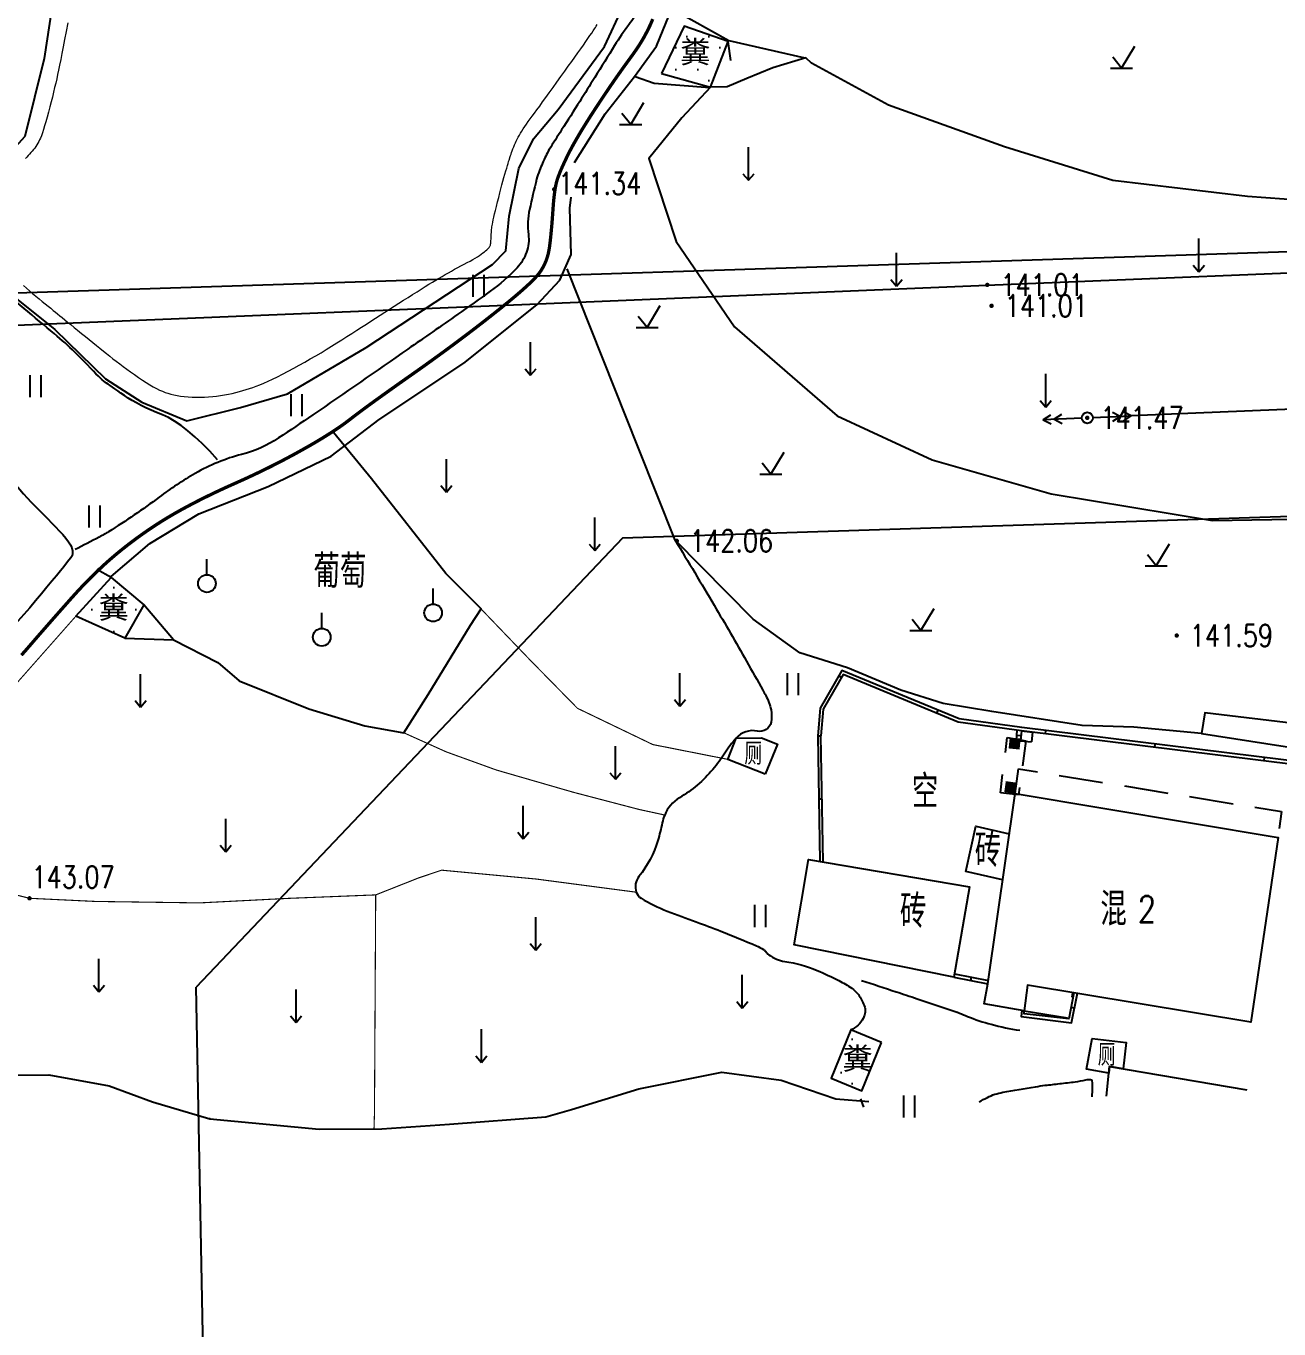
# Model space of a CAD drawing. Extents: x 529262 to 576451, y 2694391 to 2717535.
# Drawn here: x 566433 to 566489.9, y 2709348.9 to 2709408 of the extents above; entities that cross this region are included whole.
import ezdxf
from ezdxf.enums import TextEntityAlignment as Align
from ezdxf.xclip import XClip

# ---------------------------------------------------------------- set-up
doc = ezdxf.new("R2010")
doc.units = 0
doc.header["$XCLIPFRAME"] = 0
doc.linetypes.add('X5', pattern=[3, 2, -1])
for name, color, linetype in [('DLDW', 8, 'Continuous'), ('DMTZ', 8, 'Continuous'), ('GCD', 8, 'Continuous'), ('GXYZ', 8, 'Continuous'), ('JMD', 8, 'Continuous'), ('PP-COM', 7, 'Continuous'), ('RD-中线', 40, 'Continuous'), ('RD-红线', 7, 'Continuous'), ('ZBTZ', 8, 'Continuous'), ('ZJ', 7, 'Continuous'), ('污水管径标注_W10-', 202, 'Continuous')]:
    doc.layers.add(name, color=color, linetype=linetype)
doc.layers.add('SXSS', color=5, linetype='Continuous', lineweight=0)
doc.styles.add('HZ', font='rs.shx', dxfattribs={"width": 0.8, "bigfont": 'hztxt.shx'})
doc.styles.add('宋体', font='', dxfattribs={"width": 0.75})
doc.styles.get('宋体').set_extended_font_data('SimSun')
doc.linetypes.add('10421', pattern='A,2,[150,AAA.SHX,S=0.5,R=0,X=0,Y=0.5],1e-11', length=2)
doc.linetypes.add('10422', pattern='A,0.75,[150,AAA.SHX,S=0.5,R=0,X=0,Y=0.5],1.5,[177,AAA.SHX,S=1,R=0,X=0,Y=0.4],0.75', length=3)
doc.linetypes.add('1161', pattern='A,0,[149,AAA.SHX,S=0.15,R=0,X=0,Y=0],-1.6', length=1.6)
pattern_1 = [(0, (114.99765, 2.56804), (0.5, 0.5), [0, -1]), (0, (115.49765, 3.06804), (0.5, 0.5), [0, -1])]

# ---------------------------------------------------------------- blocks, each defined once
blk = doc.blocks.new('A$C19FD0107')
at = {"layer": 'RD-中线', "color": 8, "linetype": 'Continuous'}
blk.add_lwpolyline([(-3086.581, 14893.647), (-3108.229, 14899.635, 0.000046), (-3108.317, 14899.659), (-3236.522, 14935.098, 0.007364), (-3240.798, 14936.212), (-3481.528, 14995.181, 0.065736), (-3741.789, 15023.648), (-4056.288, 15016.622, -0.003768), (-4058.096, 15016.595), (-4121.61, 15016.134, 0.002785), (-4122.947, 15016.117), (-4376.617, 15011.447), (-4572.915, 15005.069)], format="xyb", dxfattribs=at)
at = {"layer": 'RD-中线', "color": 8, "linetype": 'Continuous', "flags": 128}
for points in [[(-4490.734, 14139.438, 0), (-4490.29, 14139.417)], [(-3818.251, 14086.168, 0), (-3817.74, 14086.169)]]:
    blk.add_lwpolyline(points, format="xyb", dxfattribs=at)
at = {"layer": 'RD-红线', "color": 8, "linetype": 'Continuous', "flags": 128}
for points in [[(-4408.707, 14998.398), (-4537.913, 14994.2)], [(-4554.548, 14833.18), (-4557.26, 14973.825)]]:
    blk.add_lwpolyline(points, dxfattribs=at)
at = {"layer": 'RD-红线', "color": 8}
blk.add_lwpolyline([(-4537.913, 14994.2), (-4557.26, 14973.825, 0.410353)], format="xyb", dxfattribs=at)
blk = doc.blocks.new('gc123')
at = {"color": 8}
for p, q in [((0, 0), (1.2, 2)), ((-1, 0), (1, 0)), ((0, 0), (-0.8, 1))]:
    blk.add_line(p, q, dxfattribs=at)
blk = doc.blocks.new('gc120')
at = {"color": 8}
for p, q in [((0, 0), (0, 3)), ((-0.5, 0.6), (0, 0)), ((0, 0), (0.5, 0.6))]:
    blk.add_line(p, q, dxfattribs=at)
blk = doc.blocks.new('gc125')
at = {"color": 8}
blk.add_line((0, 0.8), (0, 2.2), dxfattribs=at)
blk.add_circle((0, 0), 0.8, dxfattribs=at)
blk = doc.blocks.new('gc121')
at = {"color": 8}
for p, q in [((-0.5, -1), (-0.5, 1)), ((0.5, -1), (0.5, 1))]:
    blk.add_line(p, q, dxfattribs=at)
blk = doc.blocks.new('GC0000')
at = {"linetype": 'Continuous'}
blk.add_point((0, 0), dxfattribs=at)
blk = doc.blocks.new('gc002')
at = {"color": 8, "const_width": 1}
blk.add_lwpolyline([(-0.5, 0), (0.5, 0)], dxfattribs=at)
blk = doc.blocks.new('GC200')
at = {"linetype": 'Continuous', "const_width": 0.2, "flags": 128}
blk.add_lwpolyline([(-0.1, 0, 1), (0.1, 0, 1)], format="xyb", close=True, dxfattribs=at)
blk = doc.blocks.new('gc013a')
at = {"linetype": 'Continuous'}
blk.add_line((0.5, 0), (4, 0), dxfattribs=at)
at = {"linetype": 'Continuous', "flags": 128}
for points in [[(2.31, -0.4), (3, 0), (2.31, 0.4)], [(3.31, -0.4), (4, 0), (3.31, 0.4)]]:
    blk.add_lwpolyline(points, dxfattribs=at)
blk = doc.blocks.new('gc170')
at = {"color": 8, "linetype": 'Continuous'}
blk.add_circle((0, 0), 0.5, dxfattribs=at)

msp = doc.modelspace()

# ---------------------------------------------------------------- hatches: boundary and pattern name
at = {"layer": 'DLDW', "linetype": 'Continuous'}
h = msp.add_hatch(dxfattribs=at)
h.set_pattern_fill('1061', color=252, scale=0.5, style=0)
h.set_pattern_definition(pattern_1)
h.paths.add_polyline_path([(566461.848, 2709405.89), (566464.067, 2709405.272), (566464.873, 2709407.343), (566462.874, 2709408.039)])
h = msp.add_hatch(dxfattribs=at)
h.set_pattern_fill('1061', color=252, scale=0.5, style=0)
h.set_pattern_definition(pattern_1)
h.paths.add_polyline_path([(566435.269, 2709381.262), (566436.88, 2709383.024), (566438.357, 2709381.781), (566437.502, 2709380.268)])
h = msp.add_hatch(dxfattribs=at)
h.set_pattern_fill('1061', color=252, scale=0.5, style=0)
h.set_pattern_definition(pattern_1)
h.paths.add_polyline_path([(566471.831, 2709361.916), (566470.438, 2709362.49), (566469.537, 2709360.311), (566470.929, 2709359.735)])

# ---------------------------------------------------------------- linework, layer by layer
at = {"layer": 'DLDW', "color": 252, "linetype": 'Continuous', "flags": 128}
for points, elevation in [([(566461.848, 2709405.89), (566464.067, 2709405.272), (566464.873, 2709407.343), (566462.874, 2709408.039)], 141.773), ([(566435.269, 2709381.262), (566436.88, 2709383.024), (566438.357, 2709381.781), (566437.502, 2709380.268)], 142.664), ([(566466.545, 2709374.097), (566464.852, 2709374.77), (566465.228, 2709375.727), (566466.375, 2709375.753), (566467.109, 2709375.461)], 142.265), ([(566471.831, 2709361.916), (566470.438, 2709362.49), (566469.537, 2709360.311), (566470.929, 2709359.735)], 143.05)]:
    msp.add_lwpolyline(points, close=True, dxfattribs=dict(at, elevation=elevation))
msp.add_lwpolyline([(566482.168, 2709360.83), (566482.138, 2709360.524), (566481.127, 2709360.708), (566481.393, 2709362.097), (566482.927, 2709361.916), (566482.794, 2709360.725)], close=True, dxfattribs=at)
at = {"layer": 'DMTZ', "linetype": '10421', "flags": 128}
for points in [[(566438.344, 2709423.436), (566437.748, 2709422.439), (566436.651, 2709419.996), (566436.478, 2709419.466), (566435.856, 2709417.188), (566434.936, 2709413.72), (566434.694, 2709412.247), (566433.835, 2709406.578), (566432.958, 2709403.024), (566431.227, 2709401.142), (566430.999, 2709399.672), (566430.867, 2709397.033)], [(566441.701, 2709388.363), (566441.349, 2709388.749), (566441.008, 2709389.098), (566440.678, 2709389.409), (566440.36, 2709389.682), (566440.052, 2709389.919), (566439.756, 2709390.118), (566439.471, 2709390.279), (566439.197, 2709390.403), (566438.936, 2709390.508), (566438.687, 2709390.615), (566438.452, 2709390.723), (566438.23, 2709390.832), (566438.021, 2709390.942), (566437.825, 2709391.053), (566437.643, 2709391.165), (566437.473, 2709391.279), (566437.317, 2709391.388), (566437.175, 2709391.488), (566437.046, 2709391.578), (566436.93, 2709391.659), (566436.829, 2709391.731), (566436.74, 2709391.793), (566436.665, 2709391.846), (566436.604, 2709391.89), (566436.544, 2709391.936), (566436.472, 2709391.997), (566436.388, 2709392.072), (566436.293, 2709392.162), (566436.186, 2709392.266), (566436.067, 2709392.385), (566435.937, 2709392.519), (566435.794, 2709392.667), (566435.649, 2709392.819), (566435.509, 2709392.963), (566435.375, 2709393.099), (566435.246, 2709393.227), (566435.122, 2709393.348), (566435.003, 2709393.461), (566434.89, 2709393.566), (566434.782, 2709393.663), (566434.672, 2709393.76), (566434.553, 2709393.864), (566434.423, 2709393.976), (566434.284, 2709394.095), (566434.135, 2709394.221), (566433.977, 2709394.354), (566433.808, 2709394.495), (566433.63, 2709394.643), (566433.449, 2709394.794), (566433.27, 2709394.942), (566433.094, 2709395.089), (566432.922, 2709395.234), (566432.752, 2709395.377), (566432.585, 2709395.518), (566432.421, 2709395.657), (566432.26, 2709395.794), (566432.104, 2709395.926), (566431.957, 2709396.05), (566431.818, 2709396.165), (566431.688, 2709396.272), (566431.565, 2709396.371), (566431.451, 2709396.462), (566431.345, 2709396.544), (566431.248, 2709396.618), (566431.16, 2709396.68), (566431.083, 2709396.726), (566431.017, 2709396.755), (566430.962, 2709396.768), (566430.918, 2709396.764), (566430.885, 2709396.744), (566430.863, 2709396.708), (566430.852, 2709396.655), (566430.843, 2709396.584), (566430.826, 2709396.493), (566430.801, 2709396.381), (566430.768, 2709396.25), (566430.727, 2709396.098), (566430.678, 2709395.925), (566430.621, 2709395.733), (566430.557, 2709395.52), (566430.489, 2709395.297), (566430.423, 2709395.074), (566430.359, 2709394.852), (566430.296, 2709394.63), (566430.235, 2709394.408), (566430.176, 2709394.187), (566430.118, 2709393.966), (566430.063, 2709393.745), (566430.015, 2709393.528), (566429.983, 2709393.318), (566429.966, 2709393.115), (566429.963, 2709392.919), (566429.976, 2709392.73), (566430.004, 2709392.548), (566430.046, 2709392.372), (566430.104, 2709392.204), (566430.176, 2709392.027), (566430.263, 2709391.824), (566430.364, 2709391.595), (566430.479, 2709391.342), (566430.608, 2709391.062), (566430.752, 2709390.758), (566430.91, 2709390.428), (566431.082, 2709390.072), (566431.255, 2709389.716), (566431.417, 2709389.385), (566431.567, 2709389.078), (566431.705, 2709388.795), (566431.831, 2709388.537), (566431.945, 2709388.303), (566432.047, 2709388.094), (566432.137, 2709387.91), (566432.229, 2709387.736), (566432.334, 2709387.559), (566432.452, 2709387.38), (566432.585, 2709387.198), (566432.731, 2709387.013), (566432.89, 2709386.825), (566433.064, 2709386.634), (566433.251, 2709386.441), (566433.442, 2709386.247), (566433.63, 2709386.057), (566433.814, 2709385.869), (566433.995, 2709385.684), (566434.171, 2709385.501), (566434.343, 2709385.322), (566434.511, 2709385.145), (566434.676, 2709384.971), (566434.824, 2709384.803), (566434.943, 2709384.646), (566435.033, 2709384.498), (566435.093, 2709384.361), (566435.125, 2709384.234), (566435.127, 2709384.117), (566435.101, 2709384.01), (566435.045, 2709383.913), (566434.962, 2709383.807), (566434.856, 2709383.674), (566434.725, 2709383.511), (566434.571, 2709383.321), (566434.392, 2709383.102), (566434.19, 2709382.856), (566433.963, 2709382.581), (566433.712, 2709382.278), (566433.448, 2709381.962), (566433.183, 2709381.652), (566432.917, 2709381.345), (566432.648, 2709381.042), (566432.379, 2709380.744), (566432.107, 2709380.45), (566431.835, 2709380.16), (566431.56, 2709379.875), (566431.265, 2709379.578), (566430.93, 2709379.256), (566430.554, 2709378.907), (566430.138, 2709378.533), (566429.682, 2709378.133), (566429.187, 2709377.706), (566428.65, 2709377.254), (566428.074, 2709376.776), (566427.47, 2709376.287), (566426.849, 2709375.803), (566426.213, 2709375.325), (566425.561, 2709374.851), (566424.893, 2709374.383), (566424.209, 2709373.92), (566423.509, 2709373.462), (566422.793, 2709373.009)], [(566430.766, 2709360.433), (566434.048, 2709360.456), (566436.782, 2709359.96), (566438.75, 2709359.227), (566441.348, 2709358.459), (566446.307, 2709357.997), (566449.151, 2709357.999), (566452.221, 2709358.218), (566456.603, 2709358.555), (566457.762, 2709358.886), (566460.81, 2709359.824), (566464.579, 2709360.57), (566467.277, 2709360.214), (566469.761, 2709359.372), (566471.247, 2709359.239)]]:
    msp.add_lwpolyline(points, dxfattribs=at)
msp.add_lwpolyline([(566468.186, 2709423.677, -0.004001), (566467.153, 2709421.686, -0.004447), (566466.194, 2709419.911, -0.003068), (566465.714, 2709419.055, 0.008667), (566465.548, 2709418.75, 0.278412), (566465.572, 2709418.355, -0.231066), (566465.642, 2709417.894, -0.147737), (566465.011, 2709416.968, 0.085942), (566463.76, 2709415.539, 0.005751), (566462.438, 2709413.315, 0.015907), (566461.995, 2709412.491, 0.01173), (566461.625, 2709411.701, 0.010829), (566461.263, 2709410.828, 0.103063), (566461.069, 2709409.662, -0.144764), (566460.86, 2709408.838, -0.028283), (566460.36, 2709408.094, 0.022472), (566459.72, 2709407.166, 0.000625), (566458.816, 2709405.714, -0.000832), (566458.136, 2709404.624, -0.003178), (566457.313, 2709403.328, 0.004642), (566456.752, 2709402.44, 0.029475), (566456.593, 2709402.144, 0.0138), (566456.309, 2709401.488, 0.03289), (566456.181, 2709401.094, 0.009605), (566455.859, 2709399.717, 0.083007), (566455.808, 2709398.586, -0.11625), (566455.718, 2709397.778, -0.101742), (566455.293, 2709397.076, -0.051217), (566454.077, 2709396.008, -0.001575), (566452.598, 2709394.963, -0.001033), (566450.337, 2709393.382, -0.001526), (566446.023, 2709390.4, -0.004269), (566444.469, 2709389.352, -0.08269), (566442.796, 2709388.606, 0.066536), (566440.693, 2709387.747, 0.030593), (566439.053, 2709386.669, -0.021575), (566436.757, 2709385.099, -0.017142), (566436.326, 2709384.851, -0.006938), (566435.235, 2709384.291)], format="xyb", dxfattribs=at)
at = {"layer": 'DMTZ', "linetype": '10422', "flags": 128}
msp.add_lwpolyline([(566430.867, 2709397.033), (566434.316, 2709394.269), (566436.619, 2709392.029), (566438.27, 2709390.975), (566440.309, 2709390.136), (566442.742, 2709390.732), (566444.869, 2709391.355), (566448.447, 2709393.461), (566454.172, 2709397.225), (566454.78, 2709397.837), (566454.937, 2709399.423), (566455.373, 2709401.572), (566456.04, 2709402.929), (566457.156, 2709404.256), (566459.253, 2709407.122), (566460.088, 2709408.905), (566460.323, 2709410.059), (566460.958, 2709411.918), (566461.493, 2709413.251), (566462.179, 2709414.441), (566464.487, 2709418.553), (566464.965, 2709419.482), (566464.323, 2709419.744)], dxfattribs=at)
at = {"layer": 'DMTZ', "linetype": '10421', "elevation": 142.492}
for points in [[(566457.891, 2709401.845), (566457.891, 2709401.845), (566459.296, 2709404.059), (566460.625, 2709405.752), (566461.624, 2709407.125), (566463.864, 2709412.621), (566465.332, 2709414.37), (566467.633, 2709417.029), (566467.805, 2709417.129)], [(566436.88, 2709383.074), (566438.628, 2709384.565), (566440.846, 2709385.917), (566443.996, 2709387.158), (566446.862, 2709388.534), (566449.032, 2709390.194), (566452.884, 2709392.746), (566456.184, 2709395.4), (566457.229, 2709396.517), (566457.745, 2709397.68), (566457.693, 2709399.778), (566457.741, 2709400.283)]]:
    msp.add_lwpolyline(points, dxfattribs=at)
at = {"layer": 'DMTZ', "linetype": '10422', "flags": 128}
msp.add_lwpolyline([(566470.924, 2709364.739, -0.000831), (566472.495, 2709364.225, -0.001379), (566473.439, 2709363.911, -0.000068), (566475.256, 2709363.301, -0.002667), (566475.302, 2709363.285, -0.01641), (566475.365, 2709363.261, 0.002776), (566475.729, 2709363.109, 0.032122), (566476.802, 2709362.748, 0.027385), (566478.102, 2709362.476)], format="xyb", dxfattribs=at)
at = {"layer": 'DMTZ', "linetype": '10422', "elevation": 144.516, "flags": 128}
msp.add_lwpolyline([(566476.258, 2709359.224, -0.012698), (566476.634, 2709359.43, -0.07511), (566477.328, 2709359.664, -0.003153), (566478.809, 2709359.916, -0.010433), (566479.259, 2709359.98, -0.001759), (566479.912, 2709360.057, 0.001626), (566480.618, 2709360.14, 0.029433), (566481.102, 2709360.227, -0.068471), (566481.313, 2709360.249, -0.368201), (566481.367, 2709360.2, -0.046547), (566481.383, 2709359.69, -0.004005), (566481.367, 2709359.459, -0.004005)], format="xyb", dxfattribs=at)
at = {"layer": 'GXYZ', "linetype": 'Continuous'}
msp.add_line((566528.041, 2709392.237, 24.628), (566483.161, 2709390.35, 24.628), dxfattribs=at)
at = {"layer": 'JMD', "linetype": 'Continuous'}
for p, q in [((566469.886, 2709378.561), (566470.015, 2709378.486)), ((566474.385, 2709377.007), (566474.328, 2709376.869)), ((566478.18, 2709376.061), (566478.678, 2709376.011)), ((566479.27, 2709376.077), (566479.252, 2709375.928)), ((566468.931, 2709375.843), (566469.081, 2709375.83)), ((566478.135, 2709375.613), (566478.633, 2709375.563)), ((566484.233, 2709375.465), (566484.214, 2709375.317)), ((566489.195, 2709374.853), (566489.177, 2709374.705)), ((566468.981, 2709372.973), (566469.131, 2709372.975)), ((566475.88, 2709364.74), (566475.909, 2709364.888)), ((566480.587, 2709363.485, -852.815), (566480.426, 2709363.518, -852.815))]:
    msp.add_line(p, q, dxfattribs=at)
at = {"layer": 'JMD', "linetype": 'Continuous', "extrusion": (0, 0, -1)}
msp.add_line((566478.158, 2709375.837, 144.081), (566477.955, 2709375.857, 144.081), dxfattribs=at)
at = {"layer": 'JMD', "flags": 128}
for points, elevation in [([(566492.48, 2709373.033), (566492.759, 2709374.414), (566478.195, 2709376.21), (566475.35, 2709376.609), (566470.028, 2709378.808), (566469.04, 2709377.095), (566468.931, 2709375.843)], 144.081), ([(566478.191, 2709363.371), (566478.169, 2709363.107), (566480.447, 2709362.811), (566480.726, 2709364.158)], -852.815)]:
    msp.add_lwpolyline(points, dxfattribs=dict(at, elevation=elevation))
at = {"layer": 'JMD', "linetype": 'Continuous', "flags": 128}
for points, elevation in [([(566492.333, 2709373.063), (566492.58, 2709374.285), (566478.176, 2709376.061), (566475.311, 2709376.463), (566470.092, 2709378.619), (566469.186, 2709377.049), (566469.081, 2709375.83)], 144.081), ([(566477.975, 2709376.089), (566477.936, 2709375.633)], 144.081), ([(566478.18, 2709376.061), (566478.135, 2709375.613)], 144.081), ([(566478.678, 2709376.011), (566478.633, 2709375.563)], 144.081), ([(566477.318, 2709369.299), (566475.648, 2709369.689), (566476.106, 2709371.743), (566477.625, 2709371.387), (566477.624, 2709371.372)], -852.487), ([(566480.549, 2709364.178), (566480.328, 2709362.989), (566478.293, 2709363.222), (566478.296, 2709363.353)], -852.815)]:
    msp.add_lwpolyline(points, dxfattribs=dict(at, elevation=elevation))
at = {"layer": 'JMD', "flags": 128}
for points in [[(566468.931, 2709375.843), (566469.031, 2709370.146)], [(566475.114, 2709364.887), (566476.656, 2709364.592)]]:
    msp.add_lwpolyline(points, dxfattribs=at)
at = {"layer": 'JMD', "linetype": 'Continuous', "flags": 128}
for points in [[(566469.182, 2709370.12), (566469.081, 2709375.83)], [(566475.139, 2709365.035), (566476.678, 2709364.74)], [(566482.031, 2709359.49), (566482.168, 2709360.83), (566488.397, 2709359.782)]]:
    msp.add_lwpolyline(points, dxfattribs=at)
at = {"layer": 'JMD', "linetype": 'X5', "flags": 128}
msp.add_lwpolyline([(566477.532, 2709375.759), (566478.379, 2709375.611), (566478.048, 2709373.166), (566477.219, 2709373.258)], close=True, dxfattribs=at)
at = {"layer": 'JMD', "linetype": 'X5', "elevation": -851.506, "flags": 128}
for points in [[(566477.896, 2709373.214), (566478.049, 2709374.343), (566489.972, 2709372.4), (566489.821, 2709371.222)], [(566478.296, 2709363.353), (566480.313, 2709363.03), (566480.514, 2709364.185)]]:
    msp.add_lwpolyline(points, dxfattribs=at)
at = {"layer": 'JMD', "linetype": 'Continuous', "elevation": -851.506, "flags": 128}
msp.add_lwpolyline([(566477.896, 2709373.214), (566489.821, 2709371.222), (566488.585, 2709362.848), (566478.454, 2709364.526), (566478.296, 2709363.353), (566476.492, 2709363.675), (566476.655, 2709364.578)], close=True, dxfattribs=at)
at = {"layer": 'JMD', "linetype": 'Continuous', "flags": 128}
msp.add_lwpolyline([(566475.114, 2709364.887), (566467.859, 2709366.359), (566468.518, 2709370.233), (566475.813, 2709368.991)], close=True, dxfattribs=at)
at = {"layer": 'SXSS', "color": 8, "linetype": 'Continuous', "const_width": 0.15, "flags": 128}
msp.add_lwpolyline([(566461.45, 2709408.36), (566461.327, 2709408.076), (566461.19, 2709407.795), (566461.04, 2709407.517), (566460.876, 2709407.242), (566460.699, 2709406.971), (566460.509, 2709406.703), (566460.311, 2709406.432), (566460.11, 2709406.154), (566459.907, 2709405.867), (566459.701, 2709405.572), (566459.493, 2709405.269), (566459.283, 2709404.958), (566459.07, 2709404.639), (566458.855, 2709404.312), (566458.646, 2709403.99), (566458.452, 2709403.684), (566458.274, 2709403.397), (566458.111, 2709403.126), (566457.963, 2709402.873), (566457.83, 2709402.638), (566457.712, 2709402.419), (566457.609, 2709402.218), (566457.519, 2709402.032), (566457.436, 2709401.857), (566457.361, 2709401.692), (566457.293, 2709401.54), (566457.234, 2709401.398), (566457.183, 2709401.268), (566457.14, 2709401.149), (566457.105, 2709401.041), (566457.075, 2709400.931), (566457.046, 2709400.804), (566457.02, 2709400.662), (566456.996, 2709400.503), (566456.974, 2709400.328), (566456.954, 2709400.137), (566456.936, 2709399.93), (566456.92, 2709399.707), (566456.904, 2709399.479), (566456.888, 2709399.258), (566456.871, 2709399.042), (566456.852, 2709398.833), (566456.833, 2709398.63), (566456.813, 2709398.433), (566456.792, 2709398.243), (566456.769, 2709398.059), (566456.742, 2709397.881), (566456.706, 2709397.71), (566456.66, 2709397.546), (566456.605, 2709397.388), (566456.54, 2709397.236), (566456.466, 2709397.092), (566456.383, 2709396.953), (566456.291, 2709396.822), (566456.173, 2709396.68), (566456.014, 2709396.513), (566455.814, 2709396.319), (566455.572, 2709396.098), (566455.289, 2709395.852), (566454.964, 2709395.58), (566454.598, 2709395.281), (566454.19, 2709394.956), (566453.758, 2709394.617), (566453.316, 2709394.276), (566452.865, 2709393.934), (566452.406, 2709393.59), (566451.937, 2709393.245), (566451.459, 2709392.898), (566450.972, 2709392.549), (566450.476, 2709392.199), (566449.995, 2709391.861), (566449.553, 2709391.547), (566449.15, 2709391.259), (566448.786, 2709390.997), (566448.46, 2709390.76), (566448.174, 2709390.547), (566447.926, 2709390.361), (566447.717, 2709390.199), (566447.517, 2709390.047), (566447.296, 2709389.888), (566447.054, 2709389.723), (566446.79, 2709389.552), (566446.505, 2709389.374), (566446.199, 2709389.189), (566445.872, 2709388.998), (566445.523, 2709388.801), (566445.162, 2709388.602), (566444.797, 2709388.406), (566444.427, 2709388.214), (566444.054, 2709388.025), (566443.676, 2709387.84), (566443.295, 2709387.658), (566442.909, 2709387.479), (566442.519, 2709387.304), (566442.133, 2709387.131), (566441.758, 2709386.958), (566441.395, 2709386.785), (566441.044, 2709386.613), (566440.704, 2709386.44), (566440.376, 2709386.268), (566440.059, 2709386.097), (566439.754, 2709385.925), (566439.455, 2709385.75), (566439.157, 2709385.567), (566438.861, 2709385.377), (566438.565, 2709385.179), (566438.27, 2709384.974), (566437.976, 2709384.761), (566437.684, 2709384.541), (566437.392, 2709384.313), (566437.101, 2709384.075), (566436.811, 2709383.827), (566436.521, 2709383.566), (566436.232, 2709383.295), (566435.943, 2709383.012), (566435.655, 2709382.718), (566435.368, 2709382.412), (566435.081, 2709382.095), (566434.799, 2709381.776), (566434.524, 2709381.466), (566434.257, 2709381.163), (566433.998, 2709380.868), (566433.747, 2709380.581), (566433.504, 2709380.302), (566433.269, 2709380.03), (566433.042, 2709379.767), (566432.802, 2709379.497)], dxfattribs=at)
at = {"layer": 'SXSS', "color": 8, "linetype": 'Continuous', "flags": 128}
for points in [[(566432.903, 2709396.265), (566433.03, 2709396.152), (566433.165, 2709396.035), (566433.308, 2709395.915), (566433.458, 2709395.79), (566433.608, 2709395.666), (566433.751, 2709395.548), (566433.886, 2709395.438), (566434.013, 2709395.333), (566434.132, 2709395.235), (566434.244, 2709395.144), (566434.347, 2709395.059), (566434.443, 2709394.98), (566434.541, 2709394.901), (566434.65, 2709394.812), (566434.769, 2709394.715), (566434.899, 2709394.609), (566435.04, 2709394.495), (566435.192, 2709394.371), (566435.355, 2709394.239), (566435.529, 2709394.098), (566435.706, 2709393.955), (566435.878, 2709393.816), (566436.046, 2709393.68), (566436.208, 2709393.549), (566436.366, 2709393.421), (566436.52, 2709393.298), (566436.668, 2709393.178), (566436.812, 2709393.063), (566436.957, 2709392.948), (566437.106, 2709392.832), (566437.261, 2709392.714), (566437.421, 2709392.595), (566437.587, 2709392.474), (566437.758, 2709392.352), (566437.934, 2709392.228), (566438.116, 2709392.103), (566438.296, 2709391.982), (566438.468, 2709391.871), (566438.631, 2709391.77), (566438.787, 2709391.68), (566438.933, 2709391.599), (566439.072, 2709391.529), (566439.202, 2709391.47), (566439.324, 2709391.42), (566439.446, 2709391.378), (566439.577, 2709391.34), (566439.718, 2709391.307), (566439.867, 2709391.278), (566440.025, 2709391.253), (566440.192, 2709391.233), (566440.368, 2709391.217), (566440.553, 2709391.205), (566440.742, 2709391.199), (566440.929, 2709391.198), (566441.115, 2709391.202), (566441.299, 2709391.212), (566441.481, 2709391.227), (566441.662, 2709391.247), (566441.841, 2709391.273), (566442.018, 2709391.305), (566442.193, 2709391.34), (566442.363, 2709391.377), (566442.53, 2709391.416), (566442.693, 2709391.457), (566442.851, 2709391.5), (566443.006, 2709391.545), (566443.157, 2709391.593), (566443.303, 2709391.642), (566443.455, 2709391.697), (566443.62, 2709391.763), (566443.8, 2709391.84), (566443.993, 2709391.927), (566444.2, 2709392.025), (566444.421, 2709392.134), (566444.656, 2709392.253), (566444.904, 2709392.383), (566445.159, 2709392.519), (566445.411, 2709392.656), (566445.661, 2709392.796), (566445.908, 2709392.937), (566446.154, 2709393.079), (566446.396, 2709393.223), (566446.637, 2709393.369), (566446.875, 2709393.517), (566447.111, 2709393.664), (566447.343, 2709393.81), (566447.572, 2709393.955), (566447.797, 2709394.097), (566448.019, 2709394.238), (566448.237, 2709394.378), (566448.453, 2709394.516), (566448.664, 2709394.652), (566448.874, 2709394.788), (566449.085, 2709394.923), (566449.295, 2709395.059), (566449.505, 2709395.194), (566449.716, 2709395.329), (566449.926, 2709395.464), (566450.137, 2709395.598), (566450.348, 2709395.733), (566450.554, 2709395.864), (566450.752, 2709395.989), (566450.94, 2709396.107), (566451.12, 2709396.219), (566451.291, 2709396.325), (566451.453, 2709396.424), (566451.607, 2709396.517), (566451.751, 2709396.603), (566451.891, 2709396.686), (566452.032, 2709396.767), (566452.174, 2709396.848), (566452.316, 2709396.927), (566452.459, 2709397.006), (566452.602, 2709397.083), (566452.746, 2709397.159), (566452.89, 2709397.234), (566453.03, 2709397.308), (566453.161, 2709397.378), (566453.281, 2709397.447), (566453.393, 2709397.512), (566453.495, 2709397.575), (566453.587, 2709397.636), (566453.669, 2709397.694), (566453.743, 2709397.749), (566453.807, 2709397.801), (566453.865, 2709397.849), (566453.915, 2709397.893), (566453.959, 2709397.933), (566453.995, 2709397.968), (566454.024, 2709398), (566454.046, 2709398.027), (566454.061, 2709398.05), (566454.071, 2709398.075), (566454.081, 2709398.107), (566454.089, 2709398.146), (566454.097, 2709398.193), (566454.103, 2709398.247), (566454.108, 2709398.308), (566454.112, 2709398.377), (566454.116, 2709398.453), (566454.119, 2709398.531), (566454.122, 2709398.607), (566454.127, 2709398.679), (566454.132, 2709398.748), (566454.138, 2709398.814), (566454.145, 2709398.877), (566454.152, 2709398.937), (566454.16, 2709398.994), (566454.172, 2709399.06), (566454.189, 2709399.144), (566454.211, 2709399.249), (566454.239, 2709399.372), (566454.272, 2709399.516), (566454.311, 2709399.678), (566454.356, 2709399.861), (566454.406, 2709400.062), (566454.458, 2709400.269), (566454.509, 2709400.468), (566454.558, 2709400.657), (566454.606, 2709400.837), (566454.653, 2709401.009), (566454.698, 2709401.171), (566454.742, 2709401.325), (566454.784, 2709401.47), (566454.823, 2709401.601), (566454.857, 2709401.715), (566454.886, 2709401.812), (566454.91, 2709401.891), (566454.928, 2709401.952), (566454.941, 2709401.996), (566454.949, 2709402.022), (566454.951, 2709402.031), (566454.953, 2709402.037), (566454.959, 2709402.053), (566454.969, 2709402.081), (566454.982, 2709402.119), (566454.999, 2709402.169), (566455.02, 2709402.23), (566455.045, 2709402.302), (566455.074, 2709402.385), (566455.106, 2709402.473), (566455.14, 2709402.561), (566455.177, 2709402.649), (566455.216, 2709402.737), (566455.258, 2709402.825), (566455.302, 2709402.913), (566455.349, 2709403.001), (566455.398, 2709403.088), (566455.452, 2709403.178), (566455.511, 2709403.274), (566455.575, 2709403.374), (566455.645, 2709403.48), (566455.721, 2709403.591), (566455.803, 2709403.707), (566455.89, 2709403.828), (566455.982, 2709403.955), (566456.083, 2709404.092), (566456.196, 2709404.245), (566456.319, 2709404.414), (566456.453, 2709404.599), (566456.599, 2709404.8), (566456.755, 2709405.017), (566456.923, 2709405.25), (566457.102, 2709405.499), (566457.282, 2709405.75), (566457.453, 2709405.99), (566457.616, 2709406.217), (566457.77, 2709406.433), (566457.916, 2709406.638), (566458.053, 2709406.83), (566458.181, 2709407.011), (566458.301, 2709407.18), (566458.411, 2709407.337), (566458.51, 2709407.479), (566458.599, 2709407.608), (566458.677, 2709407.722), (566458.745, 2709407.823), (566458.802, 2709407.91), (566458.849, 2709407.983), (566458.885, 2709408.042), (566458.919, 2709408.106)], [(566434.903, 2709408.186), (566434.831, 2709407.8), (566434.763, 2709407.44), (566434.7, 2709407.107), (566434.641, 2709406.8), (566434.586, 2709406.52), (566434.535, 2709406.266), (566434.488, 2709406.04), (566434.445, 2709405.839), (566434.403, 2709405.649), (566434.358, 2709405.452), (566434.31, 2709405.249), (566434.259, 2709405.04), (566434.206, 2709404.823), (566434.149, 2709404.601), (566434.09, 2709404.372), (566434.028, 2709404.137), (566433.966, 2709403.908), (566433.908, 2709403.7), (566433.853, 2709403.512), (566433.802, 2709403.344), (566433.754, 2709403.196), (566433.709, 2709403.069), (566433.668, 2709402.962), (566433.63, 2709402.875), (566433.592, 2709402.799), (566433.551, 2709402.724), (566433.507, 2709402.65), (566433.459, 2709402.578), (566433.408, 2709402.507), (566433.355, 2709402.437), (566433.298, 2709402.368), (566433.237, 2709402.301), (566433.176, 2709402.234), (566433.113, 2709402.167), (566433.051, 2709402.1), (566432.988, 2709402.033)]]:
    msp.add_lwpolyline(points, dxfattribs=at)
at = {"layer": 'ZBTZ', "linetype": '1161', "flags": 128}
for points, elevation in [([(566462.404, 2709408.78), (566464.897, 2709407.387), (566468.346, 2709406.601)], 141.677), ([(566494.633, 2709399.905), (566494.259, 2709399.882), (566488.431, 2709400.303), (566482.325, 2709401.035), (566477.414, 2709402.569), (566472.147, 2709404.451), (566468.646, 2709406.359), (566468.396, 2709406.601), (566466.897, 2709406.153), (566465.714, 2709405.664), (566464.83, 2709405.284), (566464.067, 2709405.272), (566462.774, 2709403.881), (566461.27, 2709402.032), (566462.516, 2709398.267), (566465.16, 2709394.401), (566469.815, 2709390.35), (566474.131, 2709388.356), (566479.529, 2709386.814), (566486.841, 2709385.601), (566491.32, 2709385.677), (566494.295, 2709386.264), (566494.857, 2709386.45)], 141.553), ([(566464.033, 2709405.235), (566461.509, 2709405.43), (566460.653, 2709405.743)], 141.553), ([(566486.352, 2709375.949), (566483.278, 2709376.225), (566480.932, 2709376.313), (566476.839, 2709376.935), (566474.623, 2709377.298), (566472.701, 2709377.91), (566470.291, 2709378.925), (566468.124, 2709379.604), (566465.999, 2709381.132), (566462.464, 2709384.717), (566460.803, 2709388.892), (566457.56, 2709397.024)], 141.65), ([(566439.7, 2709380.199), (566441.719, 2709379.158), (566442.678, 2709378.336), (566445.838, 2709377.063), (566448.392, 2709376.293), (566450.153, 2709375.976), (566451.26, 2709377.716), (566453.18, 2709380.852), (566453.657, 2709381.595), (566452.061, 2709383.205), (566448.687, 2709387.498), (566446.96, 2709389.604)], 142.664), ([(566436.88, 2709383.024), (566436.228, 2709383.386)], 142.492), ([(566437.502, 2709380.268), (566439.7, 2709380.199), (566438.357, 2709381.781)], 142.664)]:
    msp.add_lwpolyline(points, dxfattribs=dict(at, elevation=elevation))
for points in [[(566464.998, 2709406.476), (566464.873, 2709407.343)], [(566471.023, 2709358.984), (566470.89, 2709359.365)]]:
    msp.add_lwpolyline(points, dxfattribs=at)
at = {"layer": 'ZBTZ', "linetype": '1161', "elevation": 141.65, "flags": 128}
msp.add_lwpolyline([(566462.464, 2709384.717, -0.003881), (566464.236, 2709381.763, -0.004567), (566465.699, 2709379.228, -0.000401), (566466.443, 2709377.911, -0.002236), (566466.575, 2709377.674, -0.077636), (566466.814, 2709377.016, -0.097098), (566466.814, 2709376.454, -0.420064), (566466.202, 2709376.051, 0.273936), (566465.228, 2709375.727, 0.035426), (566464.724, 2709375.056, -0.032004), (566464.172, 2709374.309, -0.083381), (566462.663, 2709373.029, 0.162725), (566461.989, 2709372.245, 0.045826), (566461.878, 2709371.884, -0.020971), (566461.677, 2709371.086, -0.097706), (566460.821, 2709369.458, 0.262185), (566460.702, 2709368.742, 0.170566), (566460.923, 2709368.471, 0.044099), (566462.101, 2709367.888, 0.007224), (566463.423, 2709367.394, -0.008573), (566464.537, 2709366.975, -0.007076), (566466.155, 2709366.308, -0.03554), (566466.466, 2709366.148, -0.095135), (566466.573, 2709366.05, 0.068055), (566466.716, 2709365.906, 0.129135), (566467.439, 2709365.602, -0.065567), (566468.911, 2709365.191, -0.017515), (566469.894, 2709364.73, -0.028214), (566470.476, 2709364.389, -0.090673), (566470.776, 2709364.1, -0.066722), (566471.041, 2709363.603, -0.216643), (566471, 2709363.016, -0.162213), (566470.438, 2709362.49)], format="xyb", dxfattribs=at)
at = {"layer": 'ZBTZ', "linetype": 'Continuous', "const_width": 0.05, "flags": 128}
for points, elevation in [([(566453.657, 2709381.595), (566455.926, 2709379.232), (566458.033, 2709377.086), (566461.45, 2709375.442), (566464.852, 2709374.77)], 142.493), ([(566460.702, 2709368.742), (566456.164, 2709369.339), (566451.866, 2709369.742), (566450.813, 2709369.386), (566448.878, 2709368.62), (566444.905, 2709368.462), (566440.889, 2709368.257), (566436.165, 2709368.323), (566433.17, 2709368.466), (566428.388, 2709369.672), (566425.33, 2709371.038), (566424.355, 2709371.681), (566427.34, 2709373.817), (566432.476, 2709378.099), (566435.269, 2709381.262)], 141.65), ([(566450.153, 2709375.976), (566452.075, 2709375.111), (566454.357, 2709374.285), (566457.844, 2709373.277), (566460.827, 2709372.497), (566461.989, 2709372.245)], 142.664), ([(566448.878, 2709368.62), (566448.822, 2709358.722), (566448.801, 2709358.004)], 141.65)]:
    msp.add_lwpolyline(points, dxfattribs=dict(at, elevation=elevation))
at = {"layer": 'ZBTZ', "linetype": '1161', "elevation": 141.68, "flags": 128}
msp.add_lwpolyline([(566495.307, 2709374.553), (566495.335, 2709375.823), (566486.502, 2709376.882), (566486.352, 2709375.949)], close=True, dxfattribs=at)
at = {"layer": '污水管径标注_W10-'}
msp.add_lwpolyline([(566356.709, 2709391.162), (566376.689, 2709392.049), (566396.67, 2709392.937), (566416.649, 2709393.824), (566436.633, 2709394.643), (566456.617, 2709395.461), (566476.6, 2709396.279), (566496.582, 2709397.097), (566516.568, 2709397.875), (566536.553, 2709398.653), (566556.538, 2709399.43), (566576.523, 2709400.208), (566581.888, 2709400.416), (566582.308, 2709388.774)], dxfattribs=at)

# ---------------------------------------------------------------- block references
at = {"layer": 'DMTZ', "linetype": '10421'}
msp.add_blockref('GC0000', (566441.348, 2709358.459, 143.8), dxfattribs=at)
at = {"layer": 'GCD', "linetype": 'Continuous'}
ref = msp.add_blockref('GC200', (566456.98, 2709400.632, 141.344), dxfattribs=dict(at, xscale=0.5, yscale=0.5, zscale=0.5))
ref.add_attrib('height', '141.34', dxfattribs={"linetype": 'Continuous', "height": 1, "style": 'HZ', "width": 0.8}).set_placement((566457.158, 2709400.903, 141.344), align=Align.MIDDLE_LEFT)
ref = msp.add_blockref('GC200', (566476.626, 2709396.298, 141.01), dxfattribs=dict(at, xscale=0.5, yscale=0.5, zscale=0.5))
ref.add_attrib('height', '141.01', dxfattribs={"linetype": 'Continuous', "height": 1, "style": 'HZ', "width": 0.8}).set_placement((566477.226, 2709396.298, 141.01), align=Align.MIDDLE_LEFT)
ref = msp.add_blockref('GC200', (566476.821, 2709395.349, 141.01), dxfattribs=dict(at, xscale=0.5, yscale=0.5, zscale=0.5))
ref.add_attrib('height', '141.01', dxfattribs={"linetype": 'Continuous', "height": 1, "style": 'HZ', "width": 0.8}).set_placement((566477.421, 2709395.349, 141.01), align=Align.MIDDLE_LEFT)
ref = msp.add_blockref('GC200', (566476.821, 2709395.349, 141.01), dxfattribs=dict(at, xscale=0.5, yscale=0.5, zscale=0.5))
ref.add_attrib('height', '141.01', dxfattribs={"linetype": 'Continuous', "height": 1, "style": 'HZ', "width": 0.8}).set_placement((566477.421, 2709395.349, 141.01), align=Align.MIDDLE_LEFT)
ref = msp.add_blockref('GC200', (566481.163, 2709390.266, 141.474), dxfattribs=dict(at, xscale=0.5, yscale=0.5, zscale=0.5))
ref.add_attrib('height', '141.47', dxfattribs={"linetype": 'Continuous', "height": 1, "style": 'HZ', "width": 0.8}).set_placement((566481.763, 2709390.266, 141.474), align=Align.MIDDLE_LEFT)
ref = msp.add_blockref('GC200', (566462.539, 2709384.682, 142.061), dxfattribs=dict(at, xscale=0.5, yscale=0.5, zscale=0.5))
ref.add_attrib('height', '142.06', dxfattribs={"linetype": 'Continuous', "height": 1, "style": 'HZ', "width": 0.8}).set_placement((566463.139, 2709384.682, 142.061), align=Align.MIDDLE_LEFT)
ref = msp.add_blockref('GC200', (566462.539, 2709384.682, 142.061), dxfattribs=dict(at, xscale=0.5, yscale=0.5, zscale=0.5))
ref.add_attrib('height', '142.06', dxfattribs={"linetype": 'Continuous', "height": 1, "style": 'HZ', "width": 0.8}).set_placement((566463.139, 2709384.682, 142.061), align=Align.MIDDLE_LEFT)
ref = msp.add_blockref('GC200', (566485.222, 2709380.389, 141.588), dxfattribs=dict(at, xscale=0.5, yscale=0.5, zscale=0.5))
ref.add_attrib('height', '141.59', dxfattribs={"linetype": 'Continuous', "height": 1, "style": 'HZ', "width": 0.8}).set_placement((566485.822, 2709380.389, 141.588), align=Align.MIDDLE_LEFT)
ref = msp.add_blockref('GC200', (566485.222, 2709380.389, 141.588), dxfattribs=dict(at, xscale=0.5, yscale=0.5, zscale=0.5))
ref.add_attrib('height', '141.59', dxfattribs={"linetype": 'Continuous', "height": 1, "style": 'HZ', "width": 0.8}).set_placement((566485.822, 2709380.389, 141.588), align=Align.MIDDLE_LEFT)
ref = msp.add_blockref('GC200', (566433.17, 2709368.466, 143.069), dxfattribs=dict(at, xscale=0.5, yscale=0.5, zscale=0.5))
ref.add_attrib('height', '143.07', dxfattribs={"linetype": 'Continuous', "height": 1, "style": 'HZ', "width": 0.8}).set_placement((566433.262, 2709369.431, 143.069), align=Align.MIDDLE_LEFT)
ref = msp.add_blockref('GC200', (566433.17, 2709368.466, 143.069), dxfattribs=dict(at, xscale=0.5, yscale=0.5, zscale=0.5))
ref.add_attrib('height', '143.07', dxfattribs={"linetype": 'Continuous', "height": 1, "style": 'HZ', "width": 0.8}).set_placement((566433.262, 2709369.431, 143.069), align=Align.MIDDLE_LEFT)
at = {"layer": 'GXYZ', "linetype": 'Continuous'}
for xscale, yscale, rotation in [(0.500000000015304, 0.500000000015304, 182.5610198221709), (0.4999999999696665, 0.4999999999696665, 2.407593057252702)]:
    msp.add_blockref('gc013a', (566481.163, 2709390.266, 24.628), dxfattribs=dict(at, xscale=xscale, yscale=yscale, rotation=rotation))
at = {"layer": 'GXYZ', "linetype": 'Continuous', "xscale": 0.5, "yscale": 0.5}
msp.add_blockref('gc170', (566481.163, 2709390.266, 24.628), dxfattribs=at)
at = {"layer": 'JMD', "linetype": 'Continuous'}
for p, xscale, yscale, zscale, rotation in [((566477.869, 2709375.49), 0.5000000000107004, 0.5000000000107004, 0.5000000000107004, 354.2628961064598), ((566477.68, 2709373.499), 0.4999999999910888, 0.4999999999910888, 0.4999999999910888, 351.9750990362656)]:
    msp.add_blockref('gc002', p, dxfattribs=dict(at, xscale=xscale, yscale=yscale, zscale=zscale, rotation=rotation))
at = {"layer": 'PP-COM'}
ref = msp.add_blockref('A$C19FD0107', (570997.993, 2694390.603), dxfattribs=at)
XClip(ref).set_block_clipping_path([(-9366.4383134884, 14428.6043910822), (-3328.4480743363, 17452.7484863754)])
at = {"layer": 'ZBTZ', "linetype": 'Continuous', "xscale": 0.5, "yscale": 0.5}
for name, p in [('gc123', (566482.721, 2709406.136)), ('gc123', (566460.447, 2709403.57)), ('gc120', (566465.793, 2709401.044)), ('gc120', (566486.225, 2709396.897)), ('gc120', (566472.508, 2709396.247)), ('gc121', (566453.543, 2709396.249)), ('gc123', (566461.192, 2709394.368)), ('gc120', (566455.906, 2709392.197)), ('gc121', (566433.456, 2709391.698)), ('gc120', (566479.276, 2709390.756)), ('gc121', (566445.297, 2709390.837)), ('gc123', (566466.808, 2709387.706)), ('gc120', (566452.085, 2709386.896)), ('gc121', (566436.128, 2709385.794)), ('gc120', (566458.819, 2709384.241)), ('gc123', (566484.29, 2709383.554)), ('gc125', (566441.22, 2709382.748)), ('gc125', (566451.484, 2709381.418)), ('gc125', (566446.431, 2709380.312)), ('gc123', (566473.614, 2709380.613)), ('gc120', (566438.212, 2709377.14)), ('gc120', (566462.678, 2709377.18)), ('gc121', (566467.814, 2709378.183)), ('gc120', (566459.755, 2709373.866)), ('gc120', (566455.574, 2709371.165)), ('gc120', (566442.077, 2709370.575)), ('gc121', (566466.326, 2709367.662)), ('gc120', (566456.138, 2709366.116)), ('gc120', (566436.319, 2709364.226)), ('gc120', (566465.512, 2709363.486)), ('gc120', (566445.268, 2709362.832)), ('gc120', (566453.671, 2709361.021)), ('gc121', (566473.091, 2709359.022))]:
    msp.add_blockref(name, p, dxfattribs=at)

# ---------------------------------------------------------------- texts
at = {"layer": 'DLDW', "color": 252, "linetype": 'Continuous', "style": 'HZ', "width": 0.8}
for p in [(566466.005, 2709375.047), (566482.04, 2709361.383)]:
    msp.add_text('厕', height=1, dxfattribs=at).set_placement(p, align=Align.MIDDLE)
at = {"layer": 'JMD', "linetype": 'Continuous', "style": 'HZ', "width": 0.8}
for s, p in [('砖', (566477.258, 2709370.645)), ('砖', (566473.862, 2709367.88)), ('混', (566482.955, 2709367.978))]:
    msp.add_text(s, height=1.5, dxfattribs=at).set_placement(p, align=Align.MIDDLE_RIGHT)
msp.add_text('2', height=1.2, dxfattribs=at).set_placement((566483.455, 2709367.978), align=Align.MIDDLE_LEFT)
at = {"layer": 'ZJ', "color": 8, "linetype": 'Continuous', "style": '宋体'}
for p in [(566463.721, 2709406.885), (566437.328, 2709381.68), (566471.084, 2709361.215)]:
    msp.add_text('糞 ', height=1, dxfattribs=at).set_placement(p, align=Align.MIDDLE)
at = {"layer": 'ZJ', "color": 8, "linetype": 'Continuous', "style": 'HZ', "width": 0.8}
for s, p in [('葡萄', (566447.256, 2709383.379)), ('空', (566473.803, 2709373.392))]:
    msp.add_text(s, height=1.5, dxfattribs=at).set_placement(p, align=Align.MIDDLE)

doc.saveas('drawing.dxf')
